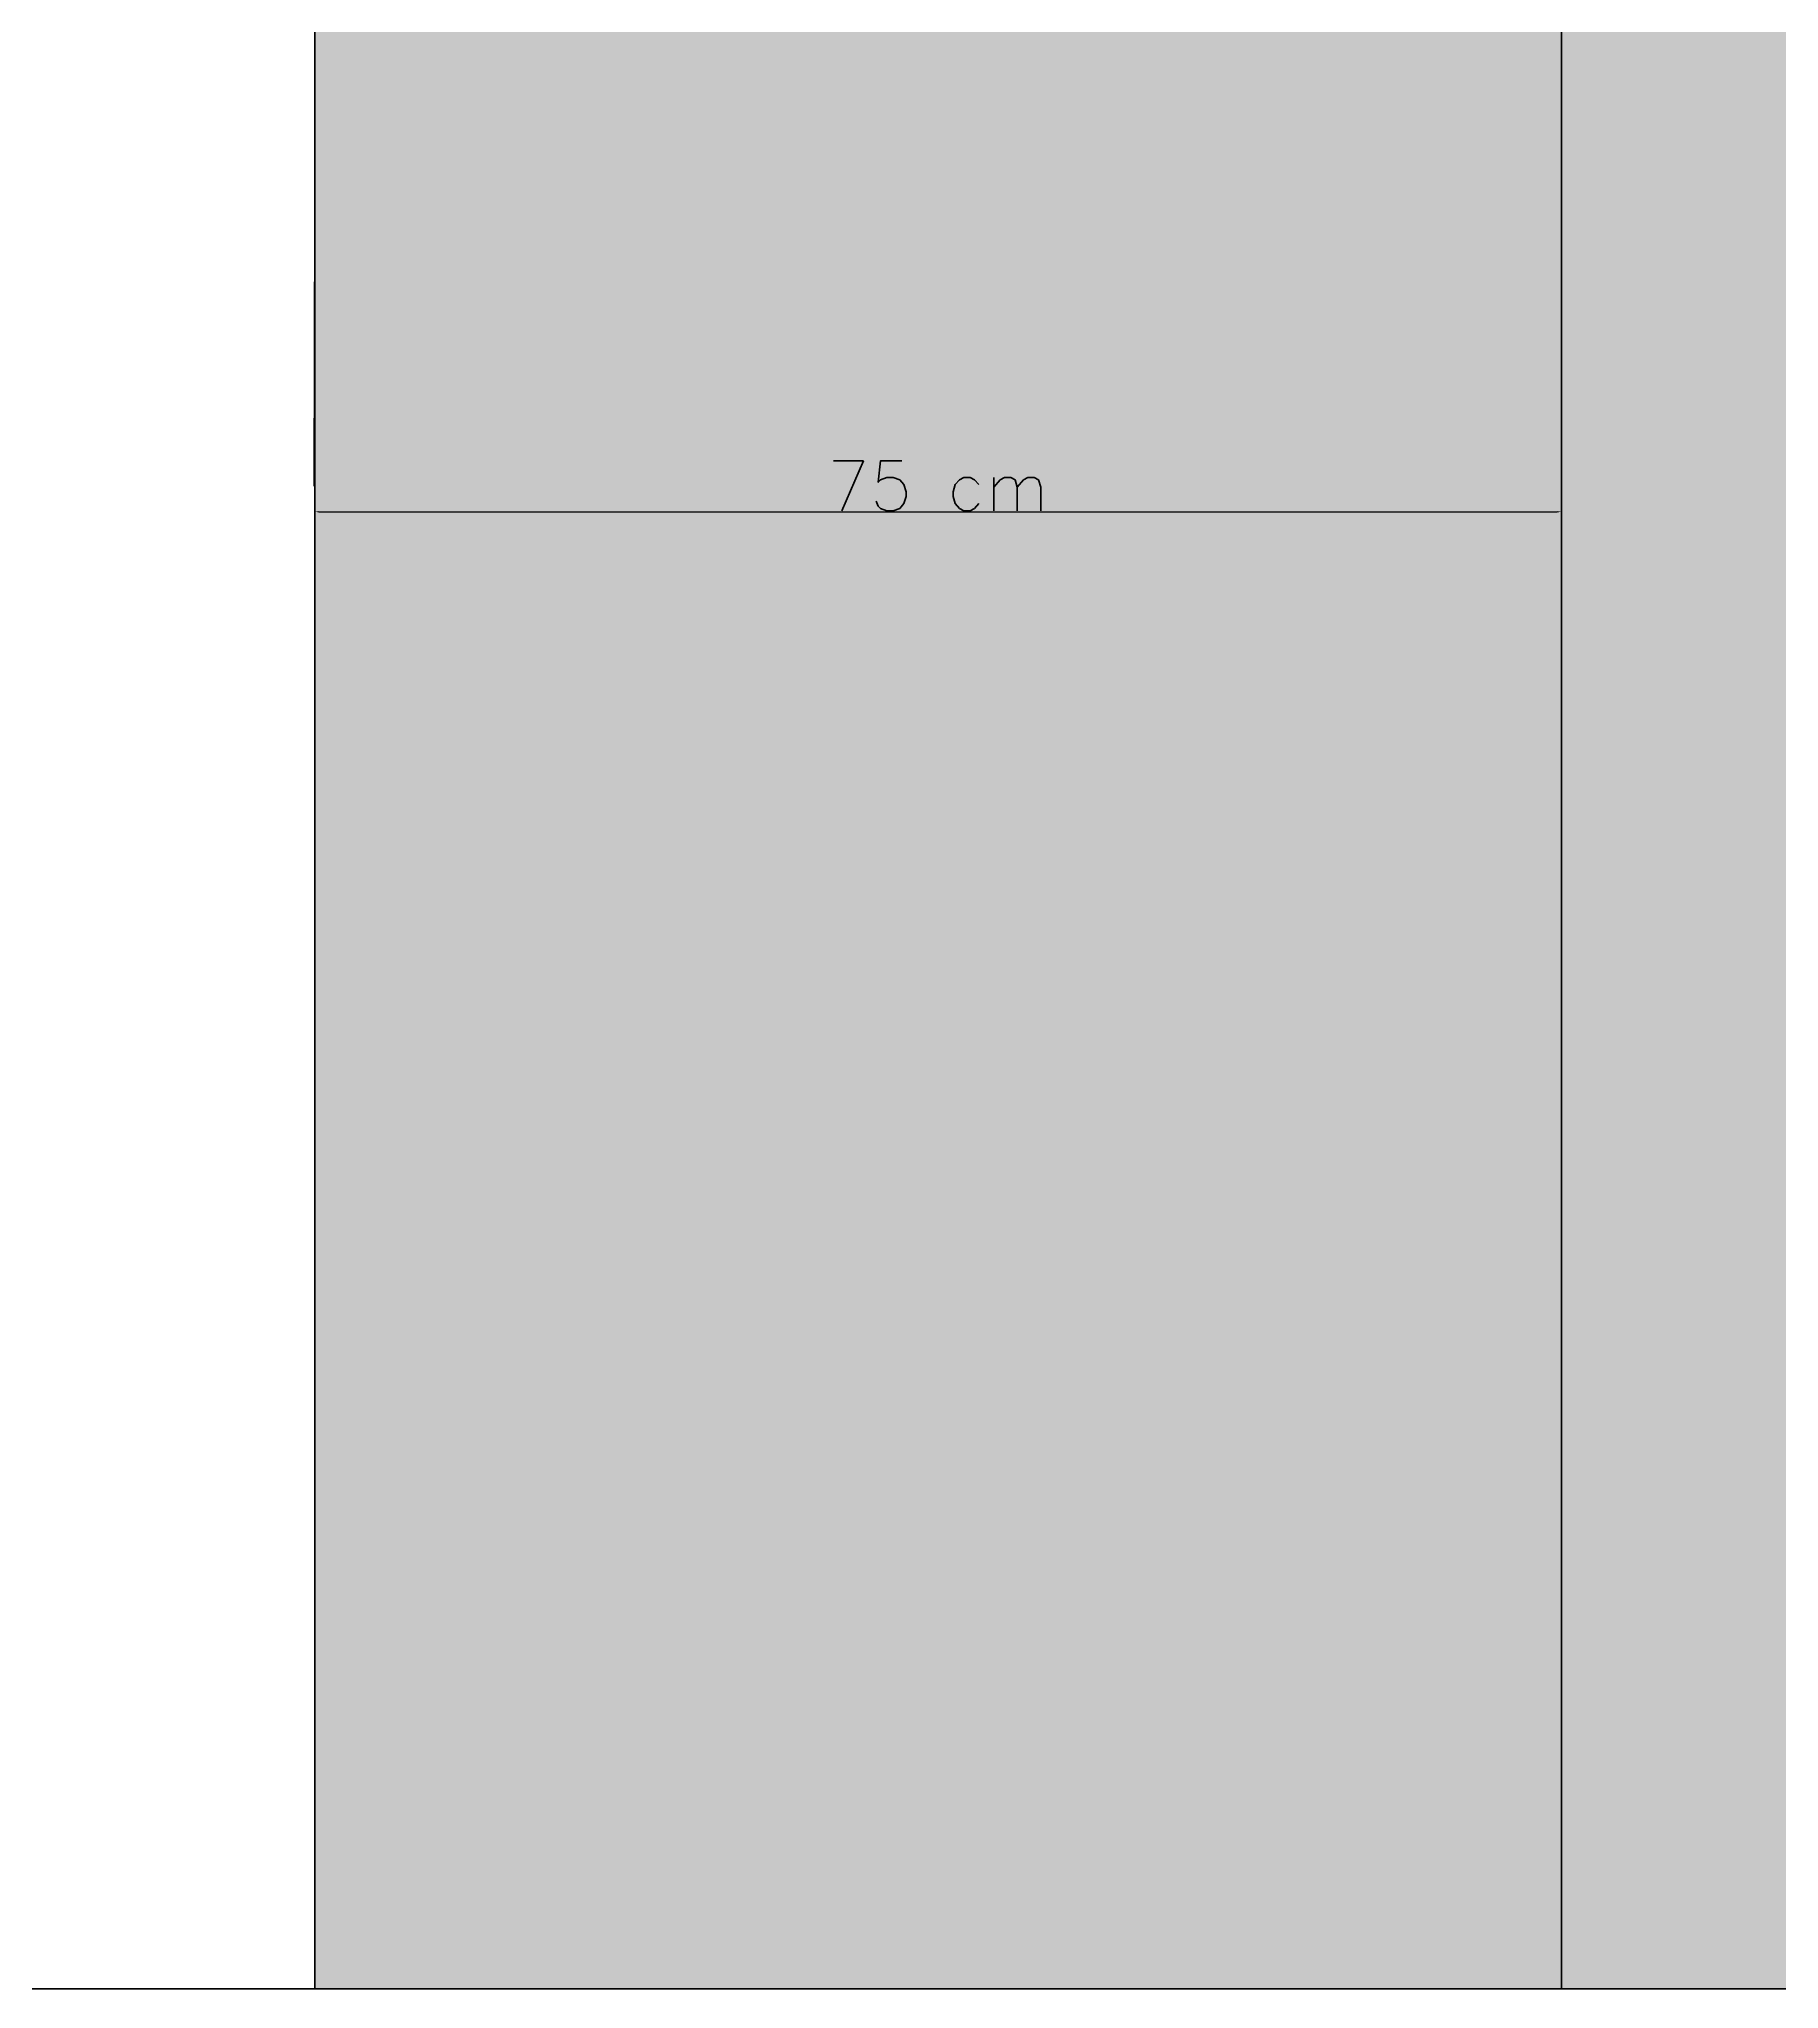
# Model space of a CAD drawing. Header units: millimetres. Extents: x -345 to 3401, y 2973 to 5256.
# Drawn here: x 702 to 1749, y 2973 to 4146 of the extents above; entities that cross this region are included whole.
import ezdxf

# ---------------------------------------------------------------- set-up
doc = ezdxf.new("R2010")
doc.units = ezdxf.units.MM
doc.layers.add('SYMS', color=7, linetype='Continuous')
doc.styles.get("Standard").update_dxf_attribs({"font": 'arial.ttf'})
doc.styles.add('WD', font='romans.shx')
doc.dimstyles.new('ISO-25', dxfattribs={"dimtxt": 2.5, "dimasz": 2.5, "dimexe": 1.25, "dimexo": 0.625, "dimtad": 1, "dimtxsty": 'Standard', "dimcen": 2.5, "dimadec": 0, "dimazin": 0, "dimtfac": 1, "dimtmove": 0, "dimatfit": 3, "dimfxl": 1, "dimarcsym": 0})

# ---------------------------------------------------------------- blocks, each defined once
blk = doc.blocks.new('*D35')
at = {"layer": 'Defpoints', "color": 0, "transparency": 16777216}
for p in [(3117.9, 5225.5), (117.9, 2973.1), (3117.9, 2973.1)]:
    blk.add_point(p, dxfattribs=at)
at = {"layer": 'SYMS', "color": 0, "lineweight": -2, "transparency": 16777216}
for p, q in [((117.9, 2973.7), (117.9, 5226.7)), ((120.4, 5225.5), (3115.4, 5225.5)), ((3117.9, 2973.7), (3117.9, 5226.7))]:
    blk.add_line(p, q, dxfattribs=at)
at = {"layer": 'SYMS', "color": 0, "transparency": 16777216}
for points in [[(120.4, 5225.9), (120.4, 5225.1), (117.9, 5225.5)], [(3115.4, 5225.9), (3115.4, 5225.1), (3117.9, 5225.5)]]:
    blk.add_solid(points, dxfattribs=at)
at = {"layer": 'SYMS', "color": 0, "transparency": 16777216, "insert": (1617.9, 5241.1), "char_height": 2.5, "attachment_point": 5, "style": 'WD'}
blk.add_mtext('{\\H12x;300 cm}', dxfattribs=at)
blk = doc.blocks.new('*D37')
at = {"layer": 'Defpoints', "color": 0, "transparency": 16777216}
for p in [(1617.9, 3861.6), (867.9, 2973.1), (1617.9, 2973.1)]:
    blk.add_point(p, dxfattribs=at)
at = {"layer": 'SYMS', "color": 0, "lineweight": -2, "transparency": 16777216}
for p, q in [((867.9, 2973.7), (867.9, 3862.9)), ((870.4, 3861.6), (1615.4, 3861.6)), ((1617.9, 2973.7), (1617.9, 3862.9))]:
    blk.add_line(p, q, dxfattribs=at)
at = {"layer": 'SYMS', "color": 0, "transparency": 16777216}
for points in [[(870.4, 3862), (870.4, 3861.2), (867.9, 3861.6)], [(1615.4, 3862), (1615.4, 3861.2), (1617.9, 3861.6)]]:
    blk.add_solid(points, dxfattribs=at)
at = {"layer": 'SYMS', "color": 0, "transparency": 16777216, "insert": (1242.9, 3877.2), "char_height": 2.5, "attachment_point": 5, "style": 'WD'}
blk.add_mtext('{\\H12x;75 cm}', dxfattribs=at)

msp = doc.modelspace()

# ---------------------------------------------------------------- hatches: boundary and pattern name
at = {"layer": 'SYMS', "true_color": 0xcecce6}
h = msp.add_hatch(dxfattribs=at)
h.set_pattern_fill('ANGLE', color=254)
h.set_pattern_definition([(0, (0, 0), (0, 6.985), [5.08, -1.905]), (90, (0, 0), (-6.985, 4e-16), [5.08, -1.905])])
h.paths.add_polyline_path([(1617.889, 4973.081), (867.889, 4973.081), (867.889, 2973.117), (1617.889, 2973.117)])
h.paths.add_polyline_path([(2367.889, 4973.081), (1617.889, 4973.081), (1617.889, 2973.117), (2367.889, 2973.117)])

# ---------------------------------------------------------------- linework, layer by layer
at = {"lineweight": 40}
for p, q in [((867.889, 4973.081), (867.889, 2973.117)), ((1617.889, 4973.081), (1617.889, 2973.117))]:
    msp.add_line(p, q, dxfattribs=at)
msp.add_lwpolyline([(117.889, 4973.081), (3117.939, 4973.081), (3117.939, 2973.117), (117.889, 2973.117)], close=True, dxfattribs=at)
at = {"layer": 'SYMS'}
msp.add_line((867.889, 4123.132), (867.298, 3877.013), dxfattribs=at)

# ---------------------------------------------------------------- dimensions: what is measured, and where the dimension line sits
dim = msp.add_linear_dim(base=(3117.939, 5225.471), p1=(117.889, 2973.117), p2=(3117.939, 2973.117), text='{\\H12x;300 cm}', dimstyle='ISO-25', override={"dimtxsty": 'WD'}, dxfattribs=at)
dim.commit()
dim.dimension.update_dxf_attribs({"geometry": '*D35', "text_midpoint": (1617.914, 5225.471), "dimtype": 160})
dim = msp.add_linear_dim(base=(1617.889, 3861.603), p1=(867.889, 2973.117), p2=(1617.889, 2973.117), text='{\\H12x;75 cm}', dimstyle='ISO-25', override={"dimtxsty": 'WD'}, dxfattribs=at)
dim.commit()
dim.dimension.update_dxf_attribs({"geometry": '*D37', "text_midpoint": (1242.889, 3877.228)})

doc.saveas('drawing.dxf')
